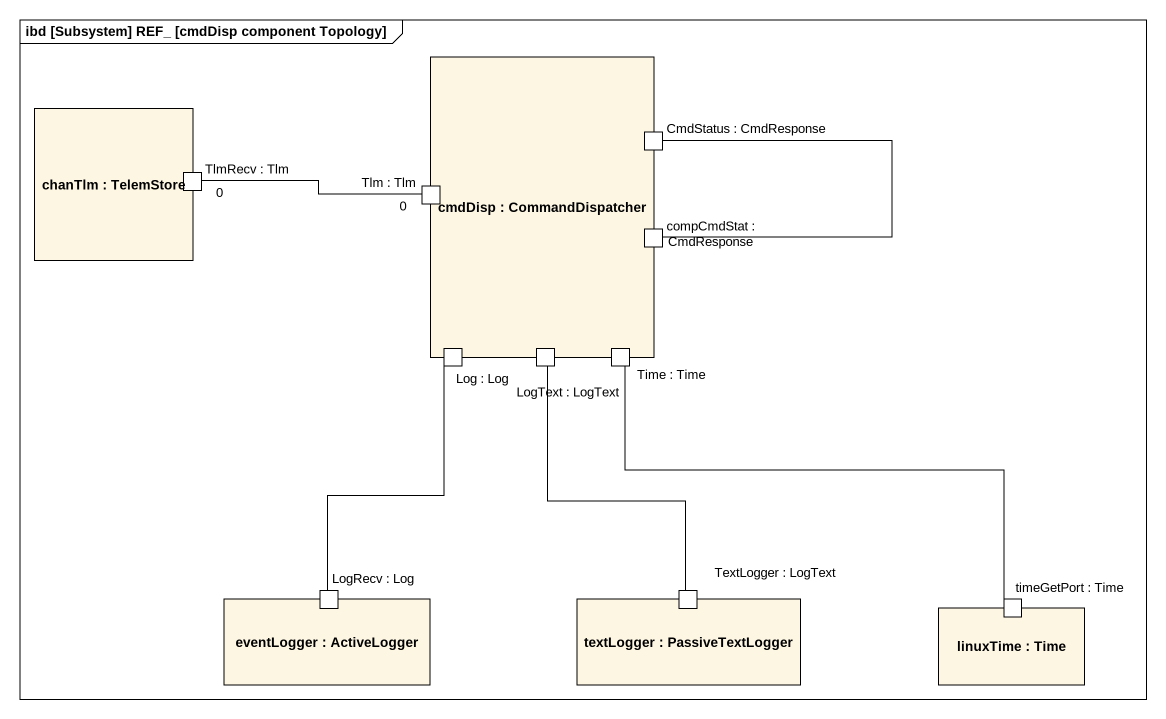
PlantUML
@startuml
mainframe ibd [Subsystem] REF_ [cmdDisp component Topology]
rectangle "cmdDisp : CommandDispatcher" as cmdDisp {
  port "CmdStatus : CmdResponse" as CmdStatus_CmdResponse
  port "Tlm : Tlm" as Tlm_Tlm
  port "compCmdStat : CmdResponse" as compCmdStat_CmdResponse
  port "Log : Log" as Log_Log
  port "LogText : LogText" as LogText_LogText
  port "Time : Time" as Time_Time
}
rectangle "chanTlm : TelemStore" as chanTlm {
  port "TlmRecv : Tlm" as TlmRecv_Tlm
}
rectangle "eventLogger : ActiveLogger" as eventLogger {
  port "LogRecv : Log" as LogRecv_Log
}
rectangle "textLogger : PassiveTextLogger" as textLogger {
  port "TextLogger : LogText" as TextLogger_LogText
}
rectangle "linuxTime : Time" as linuxTime {
  port "timeGetPort : Time" as timeGetPort_Time
}
CmdStatus_CmdResponse -- compCmdStat_CmdResponse
Tlm_Tlm "0" -left- "0" TlmRecv_Tlm
Log_Log -- LogRecv_Log
LogText_LogText -- TextLogger_LogText
Time_Time -- timeGetPort_Time
@enduml
